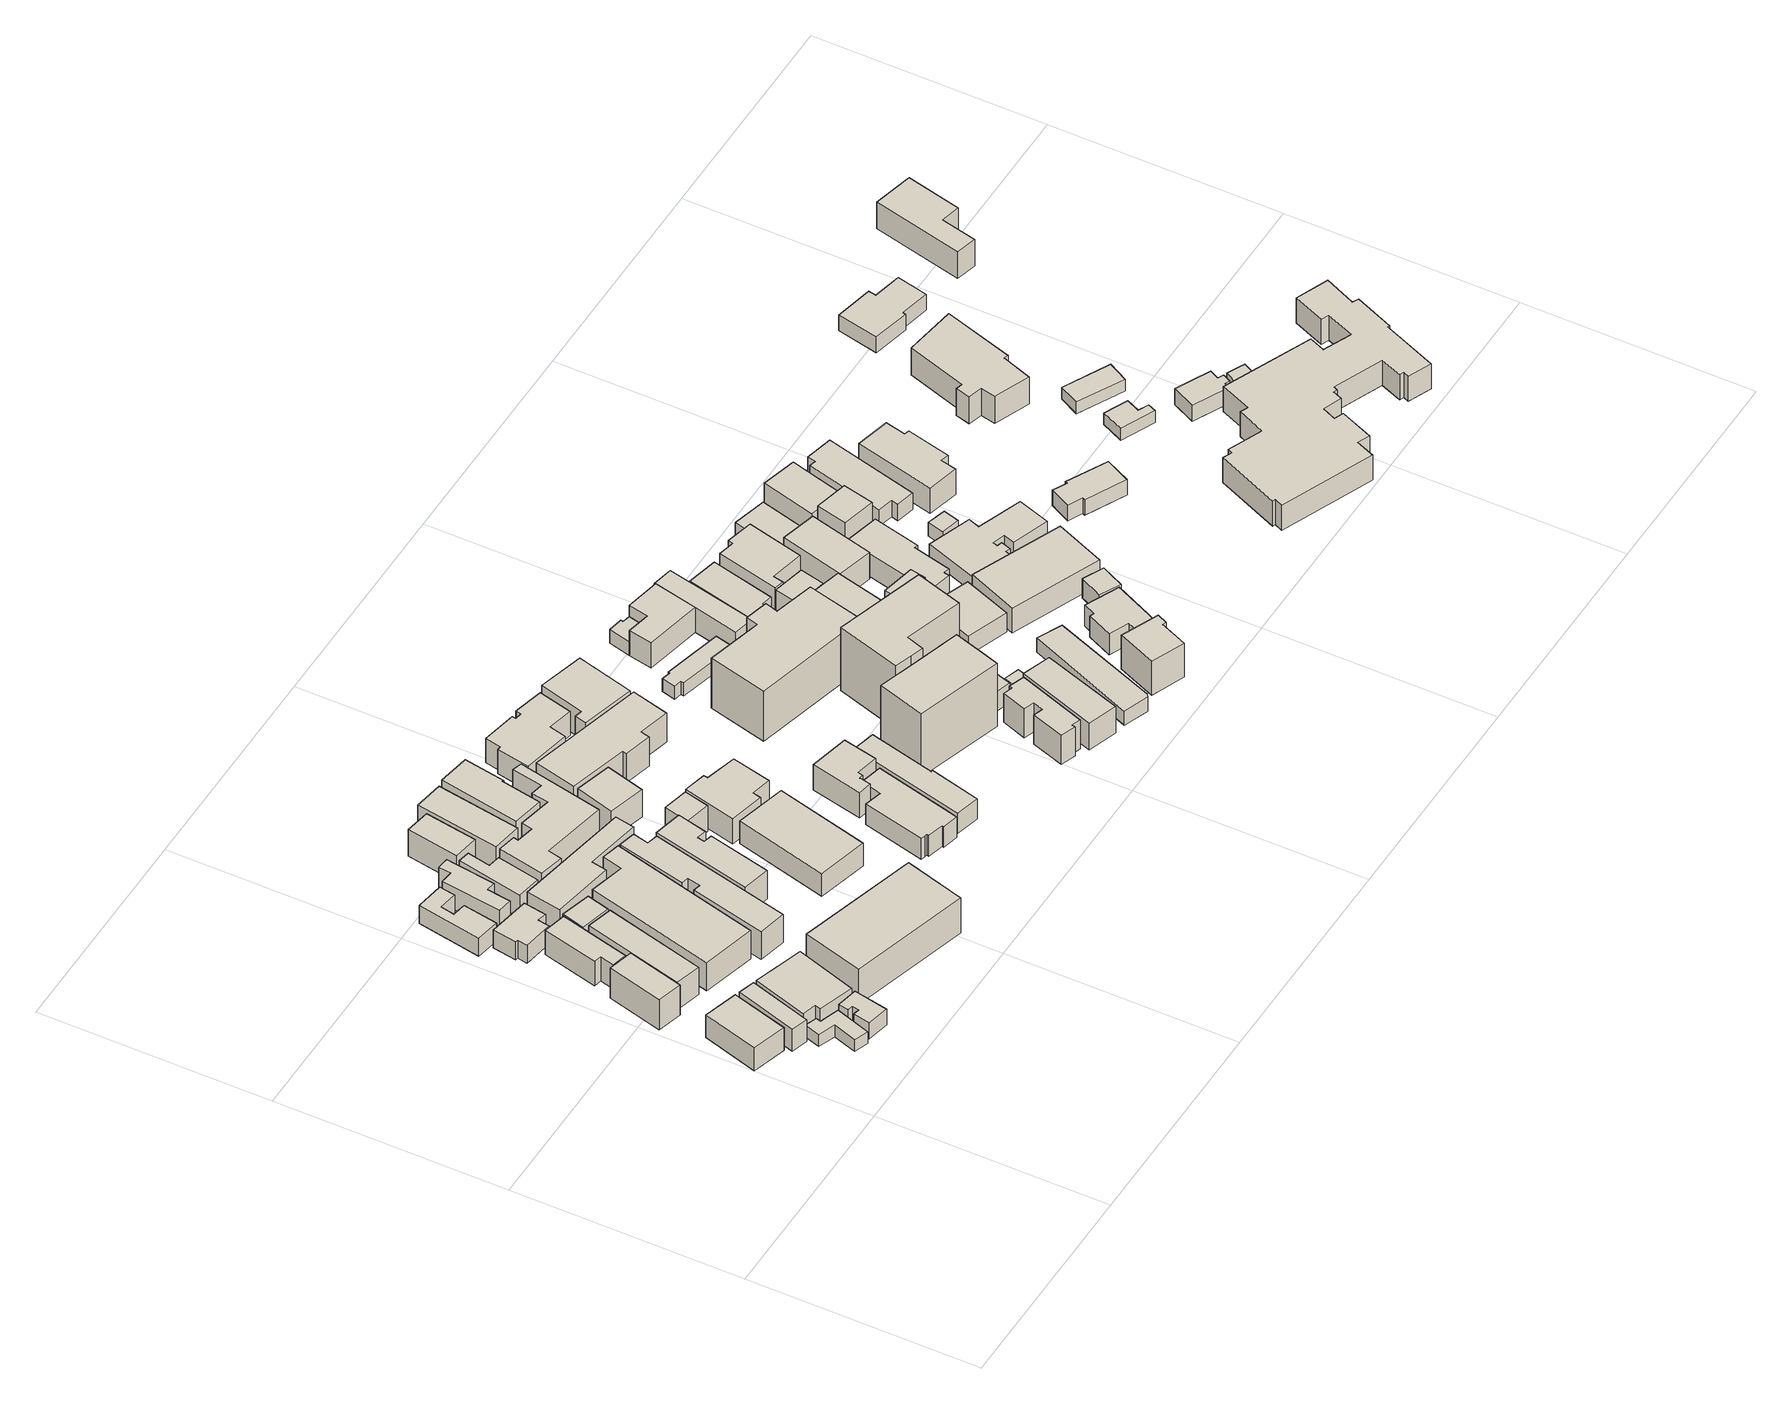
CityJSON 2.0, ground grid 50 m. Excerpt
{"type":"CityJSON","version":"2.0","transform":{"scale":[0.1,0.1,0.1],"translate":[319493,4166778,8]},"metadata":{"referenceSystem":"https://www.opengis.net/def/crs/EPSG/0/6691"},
"CityObjects":{
"building1":{"type":"Building","attributes":{"measuredHeight":7.55,"BuildingDetailAttribute.surveyYear":"0001","BuildingIDAttribute.prefecture":"15","BuildingIDAttribute.city":"15204"},"geometry":[{"type":"Solid","lod":"1","boundaries":[[[[0,1,2,3]],[[2,4,5,3]],[[1,6,4,2]],[[0,7,6,1]],[[3,5,7,0]],[[4,6,7,5]]]]}]},
"building2":{"type":"Building","attributes":{"measuredHeight":2.84,"BuildingDetailAttribute.surveyYear":"0001","BuildingIDAttribute.prefecture":"15","BuildingIDAttribute.city":"15204"},"geometry":[{"type":"Solid","lod":"1","boundaries":[[[[8,9,10,11,12,13,14,15]],[[14,16,17,15]],[[13,18,16,14]],[[12,19,18,13]],[[11,20,19,12]],[[10,21,20,11]],[[9,22,21,10]],[[8,23,22,9]],[[15,17,23,8]],[[16,18,19,20,21,22,23,17]]]]}]},
"building3":{"type":"Building","attributes":{"measuredHeight":6.82,"BuildingDetailAttribute.surveyYear":"0001","BuildingIDAttribute.prefecture":"15","BuildingIDAttribute.city":"15204"},"geometry":[{"type":"Solid","lod":"1","boundaries":[[[[24,25,26,27]],[[26,28,29,27]],[[25,30,28,26]],[[24,31,30,25]],[[27,29,31,24]],[[28,30,31,29]]]]}]},
"building4":{"type":"Building","attributes":{"measuredHeight":9.41,"BuildingDetailAttribute.surveyYear":"0001","BuildingIDAttribute.prefecture":"15","BuildingIDAttribute.city":"15204"},"geometry":[{"type":"Solid","lod":"1","boundaries":[[[[32,33,34,35]],[[34,36,37,35]],[[33,38,36,34]],[[32,39,38,33]],[[35,37,39,32]],[[36,38,39,37]]]]}]},
"building5":{"type":"Building","attributes":{"measuredHeight":5.84,"BuildingDetailAttribute.surveyYear":"0001","BuildingIDAttribute.prefecture":"15","BuildingIDAttribute.city":"15204"},"geometry":[{"type":"Solid","lod":"1","boundaries":[[[[40,41,42,43,44,45,46,47,48,49]],[[48,50,51,49]],[[47,52,50,48]],[[46,53,52,47]],[[45,54,53,46]],[[44,55,54,45]],[[43,56,55,44]],[[42,57,56,43]],[[41,58,57,42]],[[40,59,58,41]],[[49,51,59,40]],[[50,52,53,54,55,56,57,58,59,51]]]]}]},
"building6":{"type":"Building","attributes":{"measuredHeight":6.73,"BuildingDetailAttribute.surveyYear":"0001","BuildingIDAttribute.prefecture":"15","BuildingIDAttribute.city":"15204"},"geometry":[{"type":"Solid","lod":"1","boundaries":[[[[60,61,62,63,64,65]],[[64,66,67,65]],[[63,68,66,64]],[[62,69,68,63]],[[61,70,69,62]],[[60,71,70,61]],[[65,67,71,60]],[[66,68,69,70,71,67]]]]}]},
"building7":{"type":"Building","attributes":{"measuredHeight":6.91,"BuildingDetailAttribute.surveyYear":"0001","BuildingIDAttribute.prefecture":"15","BuildingIDAttribute.city":"15204"},"geometry":[{"type":"Solid","lod":"1","boundaries":[[[[72,73,74,75,76,77]],[[76,78,79,77]],[[75,80,78,76]],[[74,81,80,75]],[[73,82,81,74]],[[72,83,82,73]],[[77,79,83,72]],[[78,80,81,82,83,79]]]]}]},
"building8":{"type":"Building","attributes":{"measuredHeight":7.97,"BuildingDetailAttribute.surveyYear":"0001","BuildingIDAttribute.prefecture":"15","BuildingIDAttribute.city":"15204"},"geometry":[{"type":"Solid","lod":"1","boundaries":[[[[84,85,86,87]],[[86,88,89,87]],[[85,90,88,86]],[[84,91,90,85]],[[87,89,91,84]],[[88,90,91,89]]]]}]},
"building9":{"type":"Building","attributes":{"measuredHeight":5.64,"BuildingDetailAttribute.surveyYear":"0001","BuildingIDAttribute.prefecture":"15","BuildingIDAttribute.city":"15204"},"geometry":[{"type":"Solid","lod":"1","boundaries":[[[[92,93,94,95,96,97,98,99]],[[98,100,101,99]],[[97,102,100,98]],[[96,103,102,97]],[[95,104,103,96]],[[94,105,104,95]],[[93,106,105,94]],[[92,107,106,93]],[[99,101,107,92]],[[100,102,103,104,105,106,107,101]]]]}]},
"building10":{"type":"Building","attributes":{"measuredHeight":5.28,"BuildingDetailAttribute.surveyYear":"0001","BuildingIDAttribute.prefecture":"15","BuildingIDAttribute.city":"15204"},"geometry":[{"type":"Solid","lod":"1","boundaries":[[[[108,109,110,111,112,113,114,115]],[[114,116,117,115]],[[113,118,116,114]],[[112,119,118,113]],[[111,120,119,112]],[[110,121,120,111]],[[109,122,121,110]],[[108,123,122,109]],[[115,117,123,108]],[[116,118,119,120,121,122,123,117]]]]}]},
"building11":{"type":"Building","attributes":{"measuredHeight":6.25,"BuildingDetailAttribute.surveyYear":"0001","BuildingIDAttribute.prefecture":"15","BuildingIDAttribute.city":"15204"},"geometry":[{"type":"Solid","lod":"1","boundaries":[[[[124,125,126,127]],[[126,128,129,127]],[[125,130,128,126]],[[124,131,130,125]],[[127,129,131,124]],[[128,130,131,129]]]]}]},
"building12":{"type":"Building","attributes":{"measuredHeight":7.03,"BuildingDetailAttribute.surveyYear":"0001","BuildingIDAttribute.prefecture":"15","BuildingIDAttribute.city":"15204"},"geometry":[{"type":"Solid","lod":"1","boundaries":[[[[132,133,134,135,136,137,138,139]],[[138,140,141,139]],[[137,142,140,138]],[[136,143,142,137]],[[135,144,143,136]],[[134,145,144,135]],[[133,146,145,134]],[[132,147,146,133]],[[139,141,147,132]],[[140,142,143,144,145,146,147,141]]]]}]},
"building13":{"type":"Building","attributes":{"measuredHeight":8.29,"BuildingDetailAttribute.surveyYear":"0001","BuildingIDAttribute.prefecture":"15","BuildingIDAttribute.city":"15204"},"geometry":[{"type":"Solid","lod":"1","boundaries":[[[[148,149,150,151,152,153]],[[152,154,155,153]],[[151,156,154,152]],[[150,157,156,151]],[[149,158,157,150]],[[148,159,158,149]],[[153,155,159,148]],[[154,156,157,158,159,155]]]]}]},
"building14":{"type":"Building","attributes":{"measuredHeight":7.58,"BuildingDetailAttribute.surveyYear":"0001","BuildingIDAttribute.prefecture":"15","BuildingIDAttribute.city":"15204"},"geometry":[{"type":"Solid","lod":"1","boundaries":[[[[160,161,162,163,164,165]],[[164,166,167,165]],[[163,168,166,164]],[[162,169,168,163]],[[161,170,169,162]],[[160,171,170,161]],[[165,167,171,160]],[[166,168,169,170,171,167]]]]}]},
"building15":{"type":"Building","attributes":{"measuredHeight":13.1,"BuildingDetailAttribute.surveyYear":"0001","BuildingIDAttribute.prefecture":"15","BuildingIDAttribute.city":"15204"},"geometry":[{"type":"Solid","lod":"1","boundaries":[[[[172,173,174,175]],[[174,176,177,175]],[[173,178,176,174]],[[172,179,178,173]],[[175,177,179,172]],[[176,178,179,177]]]]}]},
"building16":{"type":"Building","attributes":{"measuredHeight":8.19,"BuildingDetailAttribute.surveyYear":"0001","BuildingIDAttribute.prefecture":"15","BuildingIDAttribute.city":"15204"},"geometry":[{"type":"Solid","lod":"1","boundaries":[[[[180,181,182,183,184,185,186,187,188,189]],[[188,190,191,189]],[[187,192,190,188]],[[186,193,192,187]],[[185,194,193,186]],[[184,195,194,185]],[[183,196,195,184]],[[182,197,196,183]],[[181,198,197,182]],[[180,199,198,181]],[[189,191,199,180]],[[190,192,193,194,195,196,197,198,199,191]]]]}]},
"building17":{"type":"Building","attributes":{"measuredHeight":7.82,"BuildingDetailAttribute.surveyYear":"0001","BuildingIDAttribute.prefecture":"15","BuildingIDAttribute.city":"15204"},"geometry":[{"type":"Solid","lod":"1","boundaries":[[[[200,201,202,203,204,205]],[[204,206,207,205]],[[203,208,206,204]],[[202,209,208,203]],[[201,210,209,202]],[[200,211,210,201]],[[205,207,211,200]],[[206,208,209,210,211,207]]]]}]},
"building18":{"type":"Building","attributes":{"measuredHeight":7.6,"BuildingDetailAttribute.surveyYear":"0001","BuildingIDAttribute.prefecture":"15","BuildingIDAttribute.city":"15204"},"geometry":[{"type":"Solid","lod":"1","boundaries":[[[[212,213,214,215]],[[214,216,217,215]],[[213,218,216,214]],[[212,219,218,213]],[[215,217,219,212]],[[216,218,219,217]]]]}]},
"building19":{"type":"Building","attributes":{"measuredHeight":8.43,"BuildingDetailAttribute.surveyYear":"0001","BuildingIDAttribute.prefecture":"15","BuildingIDAttribute.city":"15204"},"geometry":[{"type":"Solid","lod":"1","boundaries":[[[[220,221,222,223,224,225,226,227]],[[226,228,229,227]],[[225,230,228,226]],[[224,231,230,225]],[[223,232,231,224]],[[222,233,232,223]],[[221,234,233,222]],[[220,235,234,221]],[[227,229,235,220]],[[228,230,231,232,233,234,235,229]]]]}]},
"building20":{"type":"Building","attributes":{"measuredHeight":7.64,"BuildingDetailAttribute.surveyYear":"0001","BuildingIDAttribute.prefecture":"15","BuildingIDAttribute.city":"15204"},"geometry":[{"type":"Solid","lod":"1","boundaries":[[[[236,237,238,239]],[[238,240,241,239]],[[237,242,240,238]],[[236,243,242,237]],[[239,241,243,236]],[[240,242,243,241]]]]}]},
"building21":{"type":"Building","attributes":{"measuredHeight":9.11,"BuildingDetailAttribute.surveyYear":"0001","BuildingIDAttribute.prefecture":"15","BuildingIDAttribute.city":"15204"},"geometry":[{"type":"Solid","lod":"1","boundaries":[[[[244,245,246,247,248,249,250,251,252,253,254,255,256,257]],[[256,258,259,257]],[[255,260,258,256]],[[254,261,260,255]],[[253,262,261,254]],[[252,263,262,253]],[[251,264,263,252]],[[250,265,264,251]],[[249,266,265,250]],[[248,267,266,249]],[[247,268,267,248]],[[246,269,268,247]],[[245,270,269,246]],[[244,271,270,245]],[[257,259,271,244]],[[258,260,261,262,263,264,265,266,267,268,269,270,271,259]]]]}]},
"building22":{"type":"Building","attributes":{"measuredHeight":7.33,"BuildingDetailAttribute.surveyYear":"0001","BuildingIDAttribute.prefecture":"15","BuildingIDAttribute.city":"15204"},"geometry":[{"type":"Solid","lod":"1","boundaries":[[[[272,273,274,275,276,277]],[[276,278,279,277]],[[275,280,278,276]],[[274,281,280,275]],[[273,282,281,274]],[[272,283,282,273]],[[277,279,283,272]],[[278,280,281,282,283,279]]]]}]},
"building23":{"type":"Building","attributes":{"measuredHeight":7.16,"BuildingDetailAttribute.surveyYear":"0001","BuildingIDAttribute.prefecture":"15","BuildingIDAttribute.city":"15204"},"geometry":[{"type":"Solid","lod":"1","boundaries":[[[[284,285,286,287]],[[286,288,289,287]],[[285,290,288,286]],[[284,291,290,285]],[[287,289,291,284]],[[288,290,291,289]]]]}]},
"building24":{"type":"Building","attributes":{"measuredHeight":7.25,"BuildingDetailAttribute.surveyYear":"0001","BuildingIDAttribute.prefecture":"15","BuildingIDAttribute.city":"15204"},"geometry":[{"type":"Solid","lod":"1","boundaries":[[[[292,293,294,295]],[[294,296,297,295]],[[293,298,296,294]],[[292,299,298,293]],[[295,297,299,292]],[[296,298,299,297]]]]}]},
"building25":{"type":"Building","attributes":{"measuredHeight":7.99,"BuildingDetailAttribute.surveyYear":"0001","BuildingIDAttribute.prefecture":"15","BuildingIDAttribute.city":"15204"},"geometry":[{"type":"Solid","lod":"1","boundaries":[[[[300,301,302,303]],[[302,304,305,303]],[[301,306,304,302]],[[300,307,306,301]],[[303,305,307,300]],[[304,306,307,305]]]]}]},
"building26":{"type":"Building","attributes":{"measuredHeight":8.24,"BuildingDetailAttribute.surveyYear":"0001","BuildingIDAttribute.prefecture":"15","BuildingIDAttribute.city":"15204"},"geometry":[{"type":"Solid","lod":"1","boundaries":[[[[308,309,310,311,312,313,314,315]],[[314,316,317,315]],[[313,318,316,314]],[[312,319,318,313]],[[311,320,319,312]],[[310,321,320,311]],[[309,322,321,310]],[[308,323,322,309]],[[315,317,323,308]],[[316,318,319,320,321,322,323,317]]]]}]},
"building27":{"type":"Building","attributes":{"measuredHeight":6.8,"BuildingDetailAttribute.surveyYear":"0001","BuildingIDAttribute.prefecture":"15","BuildingIDAttribute.city":"15204"},"geometry":[{"type":"Solid","lod":"1","boundaries":[[[[324,325,326,327,328,329,330,331,332,333,334,335]],[[334,336,337,335]],[[333,338,336,334]],[[332,339,338,333]],[[331,340,339,332]],[[330,341,340,331]],[[329,342,341,330]],[[328,343,342,329]],[[327,344,343,328]],[[326,345,344,327]],[[325,346,345,326]],[[324,347,346,325]],[[335,337,347,324]],[[336,338,339,340,341,342,343,344,345,346,347,337]]]]}]},
"building28":{"type":"Building","attributes":{"measuredHeight":8.59,"BuildingDetailAttribute.surveyYear":"0001","BuildingIDAttribute.prefecture":"15","BuildingIDAttribute.city":"15204"},"geometry":[{"type":"Solid","lod":"1","boundaries":[[[[348,349,350,351,352,353,354,355]],[[354,356,357,355]],[[353,358,356,354]],[[352,359,358,353]],[[351,360,359,352]],[[350,361,360,351]],[[349,362,361,350]],[[348,363,362,349]],[[355,357,363,348]],[[356,358,359,360,361,362,363,357]]]]}]},
"building29":{"type":"Building","attributes":{"measuredHeight":8.56,"BuildingDetailAttribute.surveyYear":"0001","BuildingIDAttribute.prefecture":"15","BuildingIDAttribute.city":"15204"},"geometry":[{"type":"Solid","lod":"1","boundaries":[[[[364,365,366,367,368,369,370,371,372,373,374,375]],[[374,376,377,375]],[[373,378,376,374]],[[372,379,378,373]],[[371,380,379,372]],[[370,381,380,371]],[[369,382,381,370]],[[368,383,382,369]],[[367,384,383,368]],[[366,385,384,367]],[[365,386,385,366]],[[364,387,386,365]],[[375,377,387,364]],[[376,378,379,380,381,382,383,384,385,386,387,377]]]]}]},
"building30":{"type":"Building","attributes":{"measuredHeight":8.16,"BuildingDetailAttribute.surveyYear":"0001","BuildingIDAttribute.prefecture":"15","BuildingIDAttribute.city":"15204"},"geometry":[{"type":"Solid","lod":"1","boundaries":[[[[388,389,390,391,392,393,394,395,396,397]],[[396,398,399,397]],[[395,400,398,396]],[[394,401,400,395]],[[393,402,401,394]],[[392,403,402,393]],[[391,404,403,392]],[[390,405,404,391]],[[389,406,405,390]],[[388,407,406,389]],[[397,399,407,388]],[[398,400,401,402,403,404,405,406,407,399]]]]}]},
"building31":{"type":"Building","attributes":{"measuredHeight":7.83,"BuildingDetailAttribute.surveyYear":"0001","BuildingIDAttribute.prefecture":"15","BuildingIDAttribute.city":"15204"},"geometry":[{"type":"Solid","lod":"1","boundaries":[[[[408,409,410,411,412,413]],[[412,414,415,413]],[[411,416,414,412]],[[410,417,416,411]],[[409,418,417,410]],[[408,419,418,409]],[[413,415,419,408]],[[414,416,417,418,419,415]]]]}]},
"building32":{"type":"Building","attributes":{"measuredHeight":8.77,"BuildingDetailAttribute.surveyYear":"0001","BuildingIDAttribute.prefecture":"15","BuildingIDAttribute.city":"15204"},"geometry":[{"type":"Solid","lod":"1","boundaries":[[[[420,421,422,423,424,425]],[[424,426,427,425]],[[423,428,426,424]],[[422,429,428,423]],[[421,430,429,422]],[[420,431,430,421]],[[425,427,431,420]],[[426,428,429,430,431,427]]]]}]},
"building33":{"type":"Building","attributes":{"measuredHeight":20.63,"BuildingDetailAttribute.surveyYear":"0001","BuildingIDAttribute.prefecture":"15","BuildingIDAttribute.city":"15204"},"geometry":[{"type":"Solid","lod":"1","boundaries":[[[[432,433,434,435,436,437,438]],[[437,439,440,438]],[[436,441,439,437]],[[435,442,441,436]],[[434,443,442,435]],[[433,444,443,434]],[[432,445,444,433]],[[438,440,445,432]],[[439,441,442,443,444,445,440]]]]}]},
"building34":{"type":"Building","attributes":{"measuredHeight":10.83,"BuildingDetailAttribute.surveyYear":"0001","BuildingIDAttribute.prefecture":"15","BuildingIDAttribute.city":"15204"},"geometry":[{"type":"Solid","lod":"1","boundaries":[[[[446,447,448,449,450,451,452,453,454,455,456,457]],[[456,458,459,457]],[[455,460,458,456]],[[454,461,460,455]],[[453,462,461,454]],[[452,463,462,453]],[[451,464,463,452]],[[450,465,464,451]],[[449,466,465,450]],[[448,467,466,449]],[[447,468,467,448]],[[446,469,468,447]],[[457,459,469,446]],[[458,460,461,462,463,464,465,466,467,468,469,459]]]]}]},
"building35":{"type":"Building","attributes":{"measuredHeight":16.42,"BuildingDetailAttribute.surveyYear":"0001","BuildingIDAttribute.prefecture":"15","BuildingIDAttribute.city":"15204"},"geometry":[{"type":"Solid","lod":"1","boundaries":[[[[470,471,472,473,474,475,476,477]],[[476,478,479,477]],[[475,480,478,476]],[[474,481,480,475]],[[473,482,481,474]],[[472,483,482,473]],[[471,484,483,472]],[[470,485,484,471]],[[477,479,485,470]],[[478,480,481,482,483,484,485,479]]]]}]},
"building36":{"type":"Building","attributes":{"measuredHeight":5.52,"BuildingDetailAttribute.surveyYear":"0001","BuildingIDAttribute.prefecture":"15","BuildingIDAttribute.city":"15204"},"geometry":[{"type":"Solid","lod":"1","boundaries":[[[[486,487,488,489,490,491,492,493]],[[492,494,495,493]],[[491,496,494,492]],[[490,497,496,491]],[[489,498,497,490]],[[488,499,498,489]],[[487,500,499,488]],[[486,501,500,487]],[[493,495,501,486]],[[494,496,497,498,499,500,501,495]]]]}]},
"building37":{"type":"Building","attributes":{"measuredHeight":23.84,"BuildingDetailAttribute.surveyYear":"0001","BuildingIDAttribute.prefecture":"15","BuildingIDAttribute.city":"15204"},"geometry":[{"type":"Solid","lod":"1","boundaries":[[[[502,503,504,505,506,507,508,509]],[[508,510,511,509]],[[507,512,510,508]],[[506,513,512,507]],[[505,514,513,506]],[[504,515,514,505]],[[503,516,515,504]],[[502,517,516,503]],[[509,511,517,502]],[[510,512,513,514,515,516,517,511]]]]}]},
"building38":{"type":"Building","attributes":{"measuredHeight":7.52,"BuildingDetailAttribute.surveyYear":"0001","BuildingIDAttribute.prefecture":"15","BuildingIDAttribute.city":"15204"},"geometry":[{"type":"Solid","lod":"1","boundaries":[[[[518,519,520,521]],[[520,522,523,521]],[[519,524,522,520]],[[518,525,524,519]],[[521,523,525,518]],[[522,524,525,523]]]]}]},
"building39":{"type":"Building","attributes":{"measuredHeight":7.62,"BuildingDetailAttribute.surveyYear":"0001","BuildingIDAttribute.prefecture":"15","BuildingIDAttribute.city":"15204"},"geometry":[{"type":"Solid","lod":"1","boundaries":[[[[526,527,528,529,530,531]],[[530,532,533,531]],[[529,534,532,530]],[[528,535,534,529]],[[527,536,535,528]],[[526,537,536,527]],[[531,533,537,526]],[[532,534,535,536,537,533]]]]}]},
"building40":{"type":"Building","attributes":{"measuredHeight":29.35,"BuildingDetailAttribute.surveyYear":"0001","BuildingIDAttribute.prefecture":"15","BuildingIDAttribute.city":"15204"},"geometry":[{"type":"Solid","lod":"1","boundaries":[[[[538,539,540,541,542,543,544]],[[543,545,546,544]],[[542,547,545,543]],[[541,548,547,542]],[[540,549,548,541]],[[539,550,549,540]],[[538,551,550,539]],[[544,546,551,538]],[[545,547,548,549,550,551,546]]]]}]},
"building41":{"type":"Building","attributes":{"measuredHeight":7.71,"BuildingDetailAttribute.surveyYear":"0001","BuildingIDAttribute.prefecture":"15","BuildingIDAttribute.city":"15204"},"geometry":[{"type":"Solid","lod":"1","boundaries":[[[[552,531,530,529,553,554]],[[553,555,556,554]],[[529,557,555,553]],[[530,558,557,529]],[[531,559,558,530]],[[552,560,559,531]],[[554,556,560,552]],[[555,557,558,559,560,556]]]]}]},
"building42":{"type":"Building","attributes":{"measuredHeight":4.07,"BuildingDetailAttribute.surveyYear":"0001","BuildingIDAttribute.prefecture":"15","BuildingIDAttribute.city":"15204"},"geometry":[{"type":"Solid","lod":"1","boundaries":[[[[561,562,563,564]],[[563,565,566,564]],[[562,567,565,563]],[[561,568,567,562]],[[564,566,568,561]],[[565,567,568,566]]]]}]},
"building43":{"type":"Building","attributes":{"measuredHeight":6.74,"BuildingDetailAttribute.surveyYear":"0001","BuildingIDAttribute.prefecture":"15","BuildingIDAttribute.city":"15204"},"geometry":[{"type":"Solid","lod":"1","boundaries":[[[[553,569,570,571,572,554]],[[572,573,574,554]],[[571,575,573,572]],[[570,576,575,571]],[[569,577,576,570]],[[553,578,577,569]],[[554,574,578,553]],[[573,575,576,577,578,574]]]]}]},
"building44":{"type":"Building","attributes":{"measuredHeight":7.37,"BuildingDetailAttribute.surveyYear":"0001","BuildingIDAttribute.prefecture":"15","BuildingIDAttribute.city":"15204"},"geometry":[{"type":"Solid","lod":"1","boundaries":[[[[579,580,581,582,583]],[[582,584,585,583]],[[581,586,584,582]],[[580,587,586,581]],[[579,588,587,580]],[[583,585,588,579]],[[584,586,587,588,585]]]]}]},
"building45":{"type":"Building","attributes":{"measuredHeight":8.59,"BuildingDetailAttribute.surveyYear":"0001","BuildingIDAttribute.prefecture":"15","BuildingIDAttribute.city":"15204"},"geometry":[{"type":"Solid","lod":"1","boundaries":[[[[589,590,591,592]],[[591,593,594,592]],[[590,595,593,591]],[[589,596,595,590]],[[592,594,596,589]],[[593,595,596,594]]]]}]},
"building46":{"type":"Building","attributes":{"measuredHeight":5.72,"BuildingDetailAttribute.surveyYear":"0001","BuildingIDAttribute.prefecture":"15","BuildingIDAttribute.city":"15204"},"geometry":[{"type":"Solid","lod":"1","boundaries":[[[[597,598,599,600,601,602,603,604,605,606]],[[605,607,608,606]],[[604,609,607,605]],[[603,610,609,604]],[[602,611,610,603]],[[601,612,611,602]],[[600,613,612,601]],[[599,614,613,600]],[[598,615,614,599]],[[597,616,615,598]],[[606,608,616,597]],[[607,609,610,611,612,613,614,615,616,608]]]]}]},
"building47":{"type":"Building","attributes":{"measuredHeight":10.05,"BuildingDetailAttribute.surveyYear":"0001","BuildingIDAttribute.prefecture":"15","BuildingIDAttribute.city":"15204"},"geometry":[{"type":"Solid","lod":"1","boundaries":[[[[617,618,619,620,621,622]],[[621,623,624,622]],[[620,625,623,621]],[[619,626,625,620]],[[618,627,626,619]],[[617,628,627,618]],[[622,624,628,617]],[[623,625,626,627,628,624]]]]}]},
"building48":{"type":"Building","attributes":{"measuredHeight":7.18,"BuildingDetailAttribute.surveyYear":"0001","BuildingIDAttribute.prefecture":"15","BuildingIDAttribute.city":"15204"},"geometry":[{"type":"Solid","lod":"1","boundaries":[[[[629,630,631,632]],[[631,633,634,632]],[[630,635,633,631]],[[629,636,635,630]],[[632,634,636,629]],[[633,635,636,634]]]]}]},
"building49":{"type":"Building","attributes":{"measuredHeight":9.82,"BuildingDetailAttribute.surveyYear":"0001","BuildingIDAttribute.prefecture":"15","BuildingIDAttribute.city":"15204"},"geometry":[{"type":"Solid","lod":"1","boundaries":[[[[637,638,639,640]],[[639,641,642,640]],[[638,643,641,639]],[[637,644,643,638]],[[640,642,644,637]],[[641,643,644,642]]]]}]},
"building50":{"type":"Building","attributes":{"measuredHeight":6.09,"BuildingDetailAttribute.surveyYear":"0001","BuildingIDAttribute.prefecture":"15","BuildingIDAttribute.city":"15204"},"geometry":[{"type":"Solid","lod":"1","boundaries":[[[[645,646,647,648]],[[647,649,650,648]],[[646,651,649,647]],[[645,652,651,646]],[[648,650,652,645]],[[649,651,652,650]]]]}]},
"building51":{"type":"Building","attributes":{"measuredHeight":7.06,"BuildingDetailAttribute.surveyYear":"0001","BuildingIDAttribute.prefecture":"15","BuildingIDAttribute.city":"15204"},"geometry":[{"type":"Solid","lod":"1","boundaries":[[[[653,654,655,656,657,658,659,660]],[[659,661,662,660]],[[658,663,661,659]],[[657,664,663,658]],[[656,665,664,657]],[[655,666,665,656]],[[654,667,666,655]],[[653,668,667,654]],[[660,662,668,653]],[[661,663,664,665,666,667,668,662]]]]}]},
"building52":{"type":"Building","attributes":{"measuredHeight":7.87,"BuildingDetailAttribute.surveyYear":"0001","BuildingIDAttribute.prefecture":"15","BuildingIDAttribute.city":"15204"},"geometry":[{"type":"Solid","lod":"1","boundaries":[[[[669,670,671,672,673,674,675,676]],[[675,677,678,676]],[[674,679,677,675]],[[673,680,679,674]],[[672,681,680,673]],[[671,682,681,672]],[[670,683,682,671]],[[669,684,683,670]],[[676,678,684,669]],[[677,679,680,681,682,683,684,678]]]]}]},
"building53":{"type":"Building","attributes":{"measuredHeight":8.12,"BuildingDetailAttribute.surveyYear":"0001","BuildingIDAttribute.prefecture":"15","BuildingIDAttribute.city":"15204"},"geometry":[{"type":"Solid","lod":"1","boundaries":[[[[685,686,687,688]],[[687,689,690,688]],[[686,691,689,687]],[[685,692,691,686]],[[688,690,692,685]],[[689,691,692,690]]]]}]},
"building54":{"type":"Building","attributes":{"measuredHeight":7.01,"BuildingDetailAttribute.surveyYear":"0001","BuildingIDAttribute.prefecture":"15","BuildingIDAttribute.city":"15204"},"geometry":[{"type":"Solid","lod":"1","boundaries":[[[[693,694,695,696,697,698,699,700,701,702]],[[701,703,704,702]],[[700,705,703,701]],[[699,706,705,700]],[[698,707,706,699]],[[697,708,707,698]],[[696,709,708,697]],[[695,710,709,696]],[[694,711,710,695]],[[693,712,711,694]],[[702,704,712,693]],[[703,705,706,707,708,709,710,711,712,704]]]]}]},
"building55":{"type":"Building","attributes":{"measuredHeight":8.49,"BuildingDetailAttribute.surveyYear":"0001","BuildingIDAttribute.prefecture":"15","BuildingIDAttribute.city":"15204"},"geometry":[{"type":"Solid","lod":"1","boundaries":[[[[713,714,715,716]],[[715,717,718,716]],[[714,719,717,715]],[[713,720,719,714]],[[716,718,720,713]],[[717,719,720,718]]]]}]},
"building56":{"type":"Building","attributes":{"measuredHeight":5.4,"BuildingDetailAttribute.surveyYear":"0001","BuildingIDAttribute.prefecture":"15","BuildingIDAttribute.city":"15204"},"geometry":[{"type":"Solid","lod":"1","boundaries":[[[[721,722,723,724]],[[723,725,726,724]],[[722,727,725,723]],[[721,728,727,722]],[[724,726,728,721]],[[725,727,728,726]]]]}]},
"building57":{"type":"Building","attributes":{"measuredHeight":3.45,"BuildingDetailAttribute.surveyYear":"0001","BuildingIDAttribute.prefecture":"15","BuildingIDAttribute.city":"15204"},"geometry":[{"type":"Solid","lod":"1","boundaries":[[[[729,730,731,732]],[[731,733,734,732]],[[730,735,733,731]],[[729,736,735,730]],[[732,734,736,729]],[[733,735,736,734]]]]}]},
"building58":{"type":"Building","attributes":{"measuredHeight":9.41,"BuildingDetailAttribute.surveyYear":"0001","BuildingIDAttribute.prefecture":"15","BuildingIDAttribute.city":"15204"},"geometry":[{"type":"Solid","lod":"1","boundaries":[[[[737,738,739,740]],[[739,741,742,740]],[[738,743,741,739]],[[737,744,743,738]],[[740,742,744,737]],[[741,743,744,742]]]]}]},
"building59":{"type":"Building","attributes":{"measuredHeight":7.44,"BuildingDetailAttribute.surveyYear":"0001","BuildingIDAttribute.prefecture":"15","BuildingIDAttribute.city":"15204"},"geometry":[{"type":"Solid","lod":"1","boundaries":[[[[745,746,747,748,749,750,751,752,753,754,755,756,757,758]],[[757,759,760,758]],[[756,761,759,757]],[[755,762,761,756]],[[754,763,762,755]],[[753,764,763,754]],[[752,765,764,753]],[[751,766,765,752]],[[750,767,766,751]],[[749,768,767,750]],[[748,769,768,749]],[[747,770,769,748]],[[746,771,770,747]],[[745,772,771,746]],[[758,760,772,745]],[[759,761,762,763,764,765,766,767,768,769,770,771,772,760]]]]}]},
"building60":{"type":"Building","attributes":{"measuredHeight":3.86,"BuildingDetailAttribute.surveyYear":"0001","BuildingIDAttribute.prefecture":"15","BuildingIDAttribute.city":"15204"},"geometry":[{"type":"Solid","lod":"1","boundaries":[[[[773,774,775,776]],[[775,777,778,776]],[[774,779,777,775]],[[773,780,779,774]],[[776,778,780,773]],[[777,779,780,778]]]]}]},
"building61":{"type":"Building","attributes":{"measuredHeight":7.63,"BuildingDetailAttribute.surveyYear":"0001","BuildingIDAttribute.prefecture":"15","BuildingIDAttribute.city":"15204"},"geometry":[{"type":"Solid","lod":"1","boundaries":[[[[781,782,783,784]],[[783,785,786,784]],[[782,787,785,783]],[[781,788,787,782]],[[784,786,788,781]],[[785,787,788,786]]]]}]},
"building62":{"type":"Building","attributes":{"measuredHeight":7.12,"BuildingDetailAttribute.surveyYear":"0001","BuildingIDAttribute.prefecture":"15","BuildingIDAttribute.city":"15204"},"geometry":[{"type":"Solid","lod":"1","boundaries":[[[[789,790,791,792,793,794,795,796]],[[795,797,798,796]],[[794,799,797,795]],[[793,800,799,794]],[[792,801,800,793]],[[791,802,801,792]],[[790,803,802,791]],[[789,804,803,790]],[[796,798,804,789]],[[797,799,800,801,802,803,804,798]]]]}]},
"building63":{"type":"Building","attributes":{"measuredHeight":9.17,"BuildingDetailAttribute.surveyYear":"0001","BuildingIDAttribute.prefecture":"15","BuildingIDAttribute.city":"15204"},"geometry":[{"type":"Solid","lod":"1","boundaries":[[[[805,806,807,808,809,810,811,812]],[[811,813,814,812]],[[810,815,813,811]],[[809,816,815,810]],[[808,817,816,809]],[[807,818,817,808]],[[806,819,818,807]],[[805,820,819,806]],[[812,814,820,805]],[[813,815,816,817,818,819,820,814]]]]}]},
"building64":{"type":"Building","attributes":{"measuredHeight":6.88,"BuildingDetailAttribute.surveyYear":"0001","BuildingIDAttribute.prefecture":"15","BuildingIDAttribute.city":"15204"},"geometry":[{"type":"Solid","lod":"1","boundaries":[[[[821,822,823,824,825,826,827,828]],[[827,829,830,828]],[[826,831,829,827]],[[825,832,831,826]],[[824,833,832,825]],[[823,834,833,824]],[[822,835,834,823]],[[821,836,835,822]],[[828,830,836,821]],[[829,831,832,833,834,835,836,830]]]]}]},
"building65":{"type":"Building","attributes":{"measuredHeight":3.73,"BuildingDetailAttribute.surveyYear":"0001","BuildingIDAttribute.prefecture":"15","BuildingIDAttribute.city":"15204"},"geometry":[{"type":"Solid","lod":"1","boundaries":[[[[837,838,839,840,841,842]],[[841,843,844,842]],[[840,845,843,841]],[[839,846,845,840]],[[838,847,846,839]],[[837,848,847,838]],[[842,844,848,837]],[[843,845,846,847,848,844]]]]}]},
"building66":{"type":"Building","attributes":{"measuredHeight":9.6,"BuildingDetailAttribute.surveyYear":"0001","BuildingIDAttribute.prefecture":"15","BuildingIDAttribute.city":"15204"},"geometry":[{"type":"Solid","lod":"1","boundaries":[[[[849,850,851,852,853,854,855,856,857,858]],[[857,859,860,858]],[[856,861,859,857]],[[855,862,861,856]],[[854,863,862,855]],[[853,864,863,854]],[[852,865,864,853]],[[851,866,865,852]],[[850,867,866,851]],[[849,868,867,850]],[[858,860,868,849]],[[859,861,862,863,864,865,866,867,868,860]]]]}]},
"building67":{"type":"Building","attributes":{"measuredHeight":3.86,"BuildingDetailAttribute.surveyYear":"0001","BuildingIDAttribute.prefecture":"15","BuildingIDAttribute.city":"15204"},"geometry":[{"type":"Solid","lod":"1","boundaries":[[[[869,870,871,872]],[[871,873,874,872]],[[870,875,873,871]],[[869,876,875,870]],[[872,874,876,869]],[[873,875,876,874]]]]}]},
"building68":{"type":"Building","attributes":{"measuredHeight":14.12,"BuildingDetailAttribute.surveyYear":"0001","BuildingIDAttribute.prefecture":"15","BuildingIDAttribute.city":"15204"},"geometry":[{"type":"Solid","lod":"1","boundaries":[[[[877,878,879,880,881,882,883,884,885,886,887,888,889,890,891,892,893,894,895,896,897,898,899,900,901,902,903,904,905,906,907,908,909,910,911,912,913]],[[912,914,915,913]],[[911,916,914,912]],[[910,917,916,911]],[[909,918,917,910]],[[908,919,918,909]],[[907,920,919,908]],[[906,921,920,907]],[[905,922,921,906]],[[904,923,922,905]],[[903,924,923,904]],[[902,925,924,903]],[[901,926,925,902]],[[900,927,926,901]],[[899,928,927,900]],[[898,929,928,899]],[[897,930,929,898]],[[896,931,930,897]],[[895,932,931,896]],[[894,933,932,895]],[[893,934,933,894]],[[892,935,934,893]],[[891,936,935,892]],[[890,937,936,891]],[[889,938,937,890]],[[888,939,938,889]],[[887,940,939,888]],[[886,941,940,887]],[[885,942,941,886]],[[884,943,942,885]],[[883,944,943,884]],[[882,945,944,883]],[[881,946,945,882]],[[880,947,946,881]],[[879,948,947,880]],[[878,949,948,879]],[[877,950,949,878]],[[913,915,950,877]],[[914,916,917,918,919,920,921,922,923,924,925,926,927,928,929,930,931,932,933,934,935,936,937,938,939,940,941,942,943,944,945,946,947,948,949,950,915]]]]}]},
"building69":{"type":"Building","attributes":{"measuredHeight":5.79,"BuildingDetailAttribute.surveyYear":"0001","BuildingIDAttribute.prefecture":"15","BuildingIDAttribute.city":"15204"},"geometry":[{"type":"Solid","lod":"1","boundaries":[[[[951,952,953,954,955,956,957,958]],[[957,959,960,958]],[[956,961,959,957]],[[955,962,961,956]],[[954,963,962,955]],[[953,964,963,954]],[[952,965,964,953]],[[951,966,965,952]],[[958,960,966,951]],[[959,961,962,963,964,965,966,960]]]]}]},
"building70":{"type":"Building","attributes":{"measuredHeight":7.29,"BuildingDetailAttribute.surveyYear":"0001","BuildingIDAttribute.prefecture":"15","BuildingIDAttribute.city":"15204"},"geometry":[{"type":"Solid","lod":"1","boundaries":[[[[967,968,969,970]],[[969,971,972,970]],[[968,973,971,969]],[[967,974,973,968]],[[970,972,974,967]],[[971,973,974,972]]]]}]},
"building71":{"type":"Building","attributes":{"measuredHeight":7.41,"BuildingDetailAttribute.surveyYear":"0001","BuildingIDAttribute.prefecture":"15","BuildingIDAttribute.city":"15204"},"geometry":[{"type":"Solid","lod":"1","boundaries":[[[[975,976,977,978,979,980,981,982]],[[981,983,984,982]],[[980,985,983,981]],[[979,986,985,980]],[[978,987,986,979]],[[977,988,987,978]],[[976,989,988,977]],[[975,990,989,976]],[[982,984,990,975]],[[983,985,986,987,988,989,990,984]]]]}]},
"building72":{"type":"Building","attributes":{"measuredHeight":8.2,"BuildingDetailAttribute.surveyYear":"0001","BuildingIDAttribute.prefecture":"15","BuildingIDAttribute.city":"15204"},"geometry":[{"type":"Solid","lod":"1","boundaries":[[[[991,992,993,994,995,996]],[[995,997,998,996]],[[994,999,997,995]],[[993,1000,999,994]],[[992,1001,1000,993]],[[991,1002,1001,992]],[[996,998,1002,991]],[[997,999,1000,1001,1002,998]]]]}]}
},
"vertices":[
[1,254,4],[37,376,4],[111,354,4],[76,232,4],[111,354,62],[76,232,62],[37,376,62],[1,254,62],
[165,103,6],[134,114,6],[151,166,6],[114,179,6],[125,214,6],[151,205,6],[148,194,6],[190,180,6],[148,194,36],[190,180,36],[151,205,36],[125,214,36],[114,179,36],[151,166,36],[134,114,36],[165,103,36],
[79,216,6],[120,351,6],[156,340,6],[115,205,6],[156,340,62],[115,205,62],[120,351,62],[79,216,62],
[13,462,4],[45,583,4],[99,569,4],[67,447,4],[99,569,81],[67,447,81],[45,583,81],[13,462,81],
[224,96,7],[176,106,7],[183,143,7],[190,142,7],[197,140,7],[200,155,7],[188,157,7],[193,180,7],[233,172,7],[239,171,7],[233,172,48],[239,171,48],[193,180,48],[188,157,48],[200,155,48],[197,140,48],[190,142,48],[183,143,48],[176,106,48],[224,96,48],
[232,174,5],[155,198,5],[159,211,5],[128,220,5],[166,340,5],[274,306,5],[166,340,59],[274,306,59],[128,220,59],[159,211,59],[155,198,59],[232,174,59],
[100,580,6],[67,588,6],[75,619,6],[58,623,6],[88,744,6],[138,732,6],[88,744,68],[138,732,68],[58,623,68],[75,619,68],[67,588,68],[100,580,68],
[77,458,4],[133,676,4],[188,661,4],[132,443,4],[188,661,74],[132,443,74],[133,676,74],[77,458,74],
[141,772,6],[121,776,6],[117,751,6],[51,762,6],[55,784,6],[49,785,6],[58,837,6],[149,821,6],[58,837,52],[149,821,52],[49,785,52],[55,784,52],[51,762,52],[117,751,52],[121,776,52],[141,772,52],
[24,849,7],[49,989,7],[111,979,7],[105,944,7],[65,951,7],[59,921,7],[89,916,7],[76,840,7],[89,916,53],[76,840,53],[59,921,53],[65,951,53],[105,944,53],[111,979,53],[49,989,53],[24,849,53],
[198,671,6],[133,688,6],[146,738,6],[211,720,6],[146,738,64],[211,720,64],[133,688,64],[198,671,64],
[157,889,7],[137,892,7],[130,841,7],[98,845,7],[116,977,7],[143,974,7],[146,1001,7],[172,998,7],[146,1001,64],[172,998,64],[143,974,64],[116,977,64],[98,845,64],[130,841,64],[137,892,64],[157,889,64],
[220,716,3],[296,697,3],[307,741,3],[347,731,3],[264,405,3],[149,435,3],[264,405,75],[149,435,75],[347,731,75],[307,741,75],[296,697,75],[220,716,75],
[206,971,6],[196,921,6],[223,916,6],[205,823,6],[152,833,6],[180,976,6],[152,833,64],[180,976,64],[205,823,64],[223,916,64],[196,921,64],[206,971,64],
[510,95,5],[250,169,5],[287,300,5],[547,226,5],[287,300,95],[547,226,95],[250,169,95],[510,95,95],
[381,687,3],[405,681,3],[332,373,3],[271,387,3],[310,551,3],[326,547,3],[332,576,3],[317,579,3],[352,730,3],[389,721,3],[352,730,74],[389,721,74],[317,579,74],[332,576,74],[326,547,74],[310,551,74],[271,387,74],[332,373,74],[405,681,74],[381,687,74],
[407,731,7],[287,753,7],[281,720,7],[144,744,7],[158,820,7],[415,773,7],[158,820,73],[415,773,73],[144,744,73],[281,720,73],[287,753,73],[407,731,73],
[235,972,6],[180,981,6],[199,1094,6],[253,1085,6],[199,1094,74],[253,1085,74],[180,981,74],[235,972,74],
[418,454,5],[358,468,5],[409,684,5],[471,670,5],[455,605,5],[434,610,5],[431,595,5],[450,590,5],[431,595,78],[450,590,78],[434,610,78],[455,605,78],[471,670,78],[409,684,78],[358,468,78],[418,454,78],
[302,919,5],[238,929,5],[267,1111,5],[331,1101,5],[267,1111,72],[331,1101,72],[238,929,72],[302,919,72],
[417,809,7],[275,838,7],[268,808,7],[215,820,7],[236,921,7],[275,913,7],[273,902,7],[311,894,7],[316,918,7],[389,903,7],[396,940,7],[422,935,7],[435,1002,7],[456,996,7],[435,1002,73],[456,996,73],[422,935,73],[396,940,73],[389,903,73],[316,918,73],[311,894,73],[273,902,73],[275,913,73],[236,921,73],[215,820,73],[268,808,73],[275,838,73],[417,809,73],
[403,1004,5],[400,1005,5],[384,917,5],[317,930,5],[349,1105,5],[418,1093,5],[349,1105,71],[418,1093,71],[317,930,71],[384,917,71],[400,1005,71],[403,1004,71],
[580,340,7],[471,368,7],[523,570,7],[632,542,7],[523,570,65],[632,542,65],[471,368,65],[580,340,65],
[523,638,7],[468,651,7],[481,705,7],[536,692,7],[481,705,73],[536,692,73],[468,651,73],[523,638,73],
[498,763,8],[419,785,8],[443,869,8],[521,847,8],[443,869,78],[521,847,78],[419,785,78],[498,763,78],
[639,571,6],[596,581,6],[591,563,6],[516,581,6],[544,696,6],[593,684,6],[591,675,6],[659,657,6],[591,675,71],[659,657,71],[593,684,71],[544,696,71],[516,581,71],[591,563,71],[596,581,71],[639,571,71],
[680,389,7],[718,379,7],[729,424,7],[777,413,7],[739,260,7],[730,224,7],[695,232,7],[696,236,7],[661,245,7],[662,250,7],[656,251,7],[647,254,7],[656,251,60],[647,254,60],[662,250,60],[661,245,60],[696,236,60],[695,232,60],[730,224,60],[739,260,60],[777,413,60],[729,424,60],[718,379,60],[680,389,60],
[699,821,6],[632,838,6],[627,818,6],[566,834,6],[569,843,6],[443,877,6],[465,969,6],[720,902,6],[465,969,80],[720,902,80],[443,877,80],[569,843,80],[566,834,80],[627,818,80],[632,838,80],[699,821,80],
[460,983,6],[474,1055,6],[482,1054,6],[489,1089,6],[565,1074,6],[563,1066,6],[578,1063,6],[581,1075,6],[646,1059,6],[628,986,6],[574,999,6],[565,962,6],[574,999,68],[565,962,68],[628,986,68],[646,1059,68],[581,1075,68],[578,1063,68],[563,1066,68],[565,1074,68],[489,1089,68],[482,1054,68],[474,1055,68],[460,983,68],
[801,500,7],[785,425,7],[737,436,7],[734,425,7],[725,426,7],[724,419,7],[721,406,7],[720,401,7],[690,407,7],[715,519,7],[690,407,72],[715,519,72],[720,401,72],[721,406,72],[724,419,72],[725,426,72],[734,425,72],[737,436,72],[785,425,72],[801,500,72],
[816,325,8],[820,325,8],[792,214,8],[740,227,8],[802,480,8],[851,468,8],[802,480,59],[851,468,59],[740,227,59],[792,214,59],[820,325,59],[816,325,59],
[724,911,5],[608,942,5],[615,968,5],[631,964,5],[658,1063,5],[757,1036,5],[658,1063,75],[757,1036,75],[631,964,75],[615,968,75],[608,942,75],[724,911,75],
[963,433,9],[1059,404,9],[1036,330,9],[1027,301,9],[840,359,9],[871,462,9],[925,445,9],[871,462,171],[925,445,171],[840,359,171],[1027,301,171],[1036,330,171],[1059,404,171],[963,433,171],
[1101,285,7],[1050,138,7],[1031,144,7],[1029,137,7],[996,148,7],[1020,220,7],[1041,213,7],[1049,235,7],[1026,243,7],[1045,297,7],[1065,290,7],[1067,297,7],[1065,290,81],[1067,297,81],[1045,297,81],[1026,243,81],[1049,235,81],[1041,213,81],[1020,220,81],[996,148,81],[1029,137,81],[1031,144,81],[1050,138,81],[1101,285,81],
[1044,598,7],[786,663,7],[818,791,7],[939,760,7],[945,786,7],[996,773,7],[988,745,7],[1075,722,7],[988,745,135],[1075,722,135],[996,773,135],[945,786,135],[939,760,135],[818,791,135],[786,663,135],[1044,598,135],
[815,893,6],[834,888,6],[835,892,6],[963,860,6],[953,819,6],[823,852,6],[824,859,6],[807,863,6],[824,859,39],[807,863,39],[823,852,39],[953,819,39],[963,860,39],[835,892,39],[834,888,39],[815,893,39],
[1059,404,8],[963,433,8],[968,450,8],[996,441,8],[1009,480,8],[1136,441,8],[1096,312,8],[1036,330,8],[1096,312,58],[1036,330,58],[1136,441,58],[1009,480,58],[996,441,58],[968,450,58],[963,433,58],[1059,404,58],
[1120,101,6],[1056,122,6],[1115,294,6],[1177,273,6],[1115,294,74],[1177,273,74],[1056,122,74],[1120,101,74],
[882,1041,6],[914,1035,6],[913,1030,6],[930,1026,6],[920,983,6],[870,993,6],[920,983,41],[870,993,41],[930,1026,41],[913,1030,41],[914,1035,41],[882,1041,41],
[930,462,9],[973,602,9],[1167,543,9],[1136,441,9],[1009,480,9],[996,441,9],[968,450,9],[996,441,171],[968,450,171],[1009,480,171],[1136,441,171],[1167,543,171],[973,602,171],[930,462,171],
[860,941,6],[1005,1011,6],[984,916,6],[1005,1011,70],[984,916,70],[930,1026,70],[920,983,70],[870,993,70],[860,941,70],
[1155,326,7],[1147,300,7],[1114,312,7],[1122,337,7],[1114,312,37],[1122,337,37],[1147,300,37],[1155,326,37],
[1005,1014,6],[1050,1005,6],[1007,808,6],[962,818,6],[962,818,69],[984,916,69],[1007,808,69],[1050,1005,69],[1005,1014,69],[1005,1011,69],
[1208,82,5],[1201,77,5],[1147,97,5],[1242,335,5],[1295,310,5],[1242,335,41],[1295,310,41],[1147,97,41],[1201,77,41],[1208,82,41],
[1090,747,8],[1184,723,8],[1148,577,8],[1053,600,8],[1148,577,79],[1053,600,79],[1184,723,79],[1090,747,79],
[1091,814,6],[1068,819,6],[1060,783,6],[1072,781,6],[1062,737,6],[1015,748,6],[1019,762,6],[1009,765,6],[1057,967,6],[1124,952,6],[1057,967,53],[1124,952,53],[1009,765,53],[1019,762,53],[1015,748,53],[1062,737,53],[1072,781,53],[1060,783,53],[1068,819,53],[1091,814,53],
[1358,141,4],[1348,118,4],[1340,121,4],[1315,62,4],[1243,92,4],[1278,175,4],[1243,92,91],[1278,175,91],[1315,62,91],[1340,121,91],[1348,118,91],[1358,141,91],
[1164,790,8],[1152,737,8],[1082,752,8],[1094,806,8],[1082,752,73],[1094,806,73],[1152,737,73],[1164,790,73],
[1167,615,7],[1241,600,7],[1234,566,7],[1160,581,7],[1234,566,97],[1160,581,97],[1241,600,97],[1167,615,97],
[1261,408,7],[1171,441,7],[1210,546,7],[1300,512,7],[1210,546,56],[1300,512,56],[1171,441,56],[1261,408,56],
[1417,256,7],[1370,153,7],[1330,171,7],[1340,193,7],[1298,212,7],[1323,267,7],[1332,263,7],[1344,289,7],[1332,263,61],[1344,289,61],[1323,267,61],[1298,212,61],[1340,193,61],[1330,171,61],[1370,153,61],[1417,256,61],
[1199,811,8],[1126,828,8],[1121,805,8],[1100,810,8],[1132,945,8],[1167,937,8],[1170,948,8],[1229,934,8],[1170,948,71],[1229,934,71],[1167,937,71],[1132,945,71],[1100,810,71],[1121,805,71],[1126,828,71],[1199,811,71],
[1184,719,9],[1220,858,9],[1297,838,9],[1262,699,9],[1297,838,78],[1262,699,78],[1220,858,78],[1184,719,78],
[1334,636,6],[1326,638,6],[1306,555,6],[1293,558,6],[1291,546,6],[1250,556,6],[1253,568,6],[1240,571,6],[1284,758,6],[1359,740,6],[1284,758,64],[1359,740,64],[1240,571,64],[1253,568,64],[1250,556,64],[1291,546,64],[1293,558,64],[1306,555,64],[1326,638,64],[1334,636,64],
[1501,426,7],[1456,318,7],[1263,398,7],[1308,507,7],[1263,398,70],[1308,507,70],[1456,318,70],[1501,426,70],
[1409,329,7],[1453,308,7],[1429,258,7],[1385,280,7],[1429,258,57],[1385,280,57],[1453,308,57],[1409,329,57],
[1296,850,7],[1222,870,7],[1250,977,7],[1324,958,7],[1250,977,37],[1324,958,37],[1222,870,37],[1296,850,37],
[1363,749,7],[1290,766,7],[1306,833,7],[1378,816,7],[1306,833,99],[1378,816,99],[1290,766,99],[1363,749,99],
[1524,466,7],[1444,493,7],[1452,518,7],[1425,526,7],[1422,516,7],[1433,513,7],[1426,491,7],[1416,495,7],[1411,482,7],[1324,513,7],[1365,629,7],[1459,596,7],[1450,571,7],[1547,536,7],[1450,571,45],[1547,536,45],[1459,596,45],[1365,629,45],[1324,513,45],[1411,482,45],[1416,495,45],[1426,491,45],[1433,513,45],[1422,516,45],[1425,526,45],[1452,518,45],[1444,493,45],[1524,466,45],
[1448,613,8],[1407,624,8],[1417,660,8],[1458,648,8],[1417,660,43],[1458,648,43],[1407,624,43],[1448,613,43],
[1384,827,6],[1308,847,6],[1339,964,6],[1415,944,6],[1339,964,70],[1415,944,70],[1308,847,70],[1384,827,70],
[1468,720,6],[1428,730,6],[1432,745,6],[1399,753,6],[1442,924,6],[1456,920,6],[1460,938,6],[1520,924,6],[1460,938,48],[1520,924,48],[1456,920,48],[1442,924,48],[1399,753,48],[1432,745,48],[1428,730,48],[1468,720,48],
[1587,841,9],[1577,797,9],[1588,794,9],[1565,698,9],[1547,703,9],[1539,668,9],[1471,685,9],[1513,859,9],[1471,685,74],[1513,859,74],[1539,668,74],[1547,703,74],[1565,698,74],[1588,794,74],[1577,797,74],[1587,841,74],
[1695,391,4],[1609,434,4],[1612,439,4],[1581,454,4],[1604,499,4],[1634,484,4],[1636,489,4],[1722,445,4],[1636,489,43],[1722,445,43],[1634,484,43],[1604,499,43],[1581,454,43],[1612,439,43],[1609,434,43],[1695,391,43],
[1888,495,7],[1875,466,7],[1897,456,7],[1889,437,7],[1816,470,7],[1838,518,7],[1816,470,37],[1838,518,37],[1889,437,37],[1897,456,37],[1875,466,37],[1888,495,37],
[1855,730,4],[1846,733,4],[1823,668,4],[1746,699,4],[1753,731,4],[1723,740,4],[1731,772,4],[1745,768,4],[1787,898,4],[1902,881,4],[1787,898,73],[1902,881,73],[1745,768,73],[1731,772,73],[1723,740,73],[1753,731,73],[1746,699,73],[1823,668,73],[1846,733,73],[1855,730,73],
[1938,528,5],[1841,578,5],[1863,621,5],[1961,571,5],[1863,621,35],[1961,571,35],[1841,578,35],[1938,528,35],
[1753,109,8],[1747,111,8],[1806,249,8],[1825,241,8],[1830,251,8],[1904,220,8],[1930,280,8],[1946,273,8],[1974,340,8],[2165,259,8],[2151,225,8],[2211,199,8],[2237,260,8],[2220,267,8],[2249,336,8],[2319,307,8],[2289,239,8],[2302,233,8],[2266,147,8],[2262,149,8],[2221,50,8],[2213,31,8],[2163,52,8],[2168,64,8],[2159,68,8],[2178,115,8],[2072,159,8],[2068,150,8],[2060,153,8],[2051,132,8],[2011,148,8],[1998,118,8],[2018,110,8],[1988,38,8],[1962,49,8],[1945,8,8],[1745,91,8],[1945,8,72],[1745,91,72],[1962,49,72],[1988,38,72],[2018,110,72],[1998,118,72],[2011,148,72],[2051,132,72],[2060,153,72],[2068,150,72],[2072,159,72],[2178,115,72],[2159,68,72],[2168,64,72],[2163,52,72],[2213,31,72],[2221,50,72],[2262,149,72],[2266,147,72],[2302,233,72],[2289,239,72],[2319,307,72],[2249,336,72],[2220,267,72],[2237,260,72],[2211,199,72],[2151,225,72],[2165,259,72],[1974,340,72],[1946,273,72],[1930,280,72],[1904,220,72],[1830,251,72],[1825,241,72],[1806,249,72],[1747,111,72],[1753,109,72],
[2016,349,6],[2006,353,6],[2001,342,6],[1925,379,6],[1949,429,6],[2023,393,6],[2013,373,6],[2025,367,6],[2013,373,47],[2025,367,47],[2023,393,47],[1949,429,47],[1925,379,47],[2001,342,47],[2006,353,47],[2016,349,47],
[2058,317,9],[2021,336,9],[2037,367,9],[2074,349,9],[2037,367,42],[2074,349,42],[2021,336,42],[2058,317,42],
[1827,1073,4],[1910,1055,4],[1907,1038,4],[1969,1025,4],[1954,957,4],[1890,971,4],[1888,965,4],[1808,983,4],[1888,965,44],[1808,983,44],[1890,971,44],[1954,957,44],[1969,1025,44],[1907,1038,44],[1910,1055,44],[1827,1073,44],
[2159,1002,6],[2117,1012,6],[2099,934,6],[2054,945,6],[2100,1142,6],[2187,1121,6],[2100,1142,74],[2187,1121,74],[2054,945,74],[2099,934,74],[2117,1012,74],[2159,1002,74]
]}
